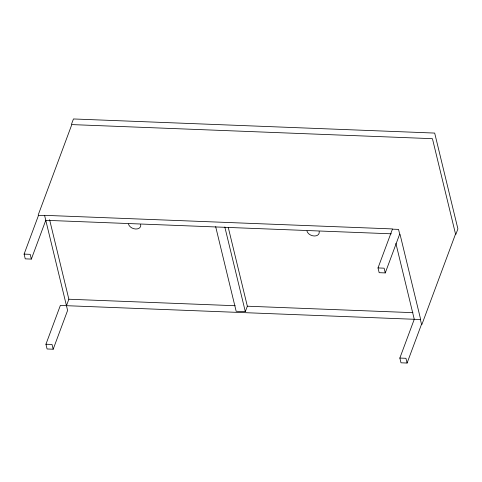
<?xml version="1.0" encoding="UTF-8"?>
<svg xmlns="http://www.w3.org/2000/svg" width="482" height="482" viewBox="0 0 482 482"><rect width="100%" height="100%" fill="white"/><g stroke="black" fill="none" stroke-linecap="round" stroke-linejoin="round"><path stroke-width="0.72" d="M71.45 124.344L73.451 118.958L434.686 133.074L457.9 228.884L455.9 234.27M38.162 215.08L71.812 124.591L432.438 138.683L455.532 234.023L421.883 324.513M391.33 233.812L45.772 220.31L31.348 259.093L25.251 258.852L24.1 254.11L38.524 215.333L44.627 215.568L67.607 310.432L53.183 349.215L47.079 348.974L45.935 344.232L60.352 305.449L420.37 319.518L421.521 324.259L407.097 363.042L400.994 362.801L399.843 358.06L414.267 319.277L395.885 243.386M66.456 305.69L68.86 299.226L49.592 219.69M215.659 226.63L236.168 311.282L245.32 311.637L247.344 306.203L228.251 227.39M378.015 267.938L392.438 229.161L398.536 229.396L399.686 234.138L385.263 272.92L379.165 272.679L378.015 267.938L384.118 268.179L385.263 272.92M44.567 215.333L392.378 228.92M24.1 254.11L30.203 254.351L31.348 259.093M68.86 299.226L235.192 305.727M247.344 306.203L412.923 312.667M45.935 344.232L52.032 344.473L53.183 349.215M399.843 358.06L405.946 358.301L407.097 363.042M399.994 234.15L420.678 319.53M224.817 226.992L245.32 311.637M319.15 231.481A6.411 4.471 20.4 0 1 314.198 235.987A6.411 4.471 20.4 0 1 306.944 231.005M140.666 224.51A6.411 4.471 20.4 0 1 135.713 229.016A6.411 4.471 20.4 0 1 128.465 224.034"/></g></svg>
